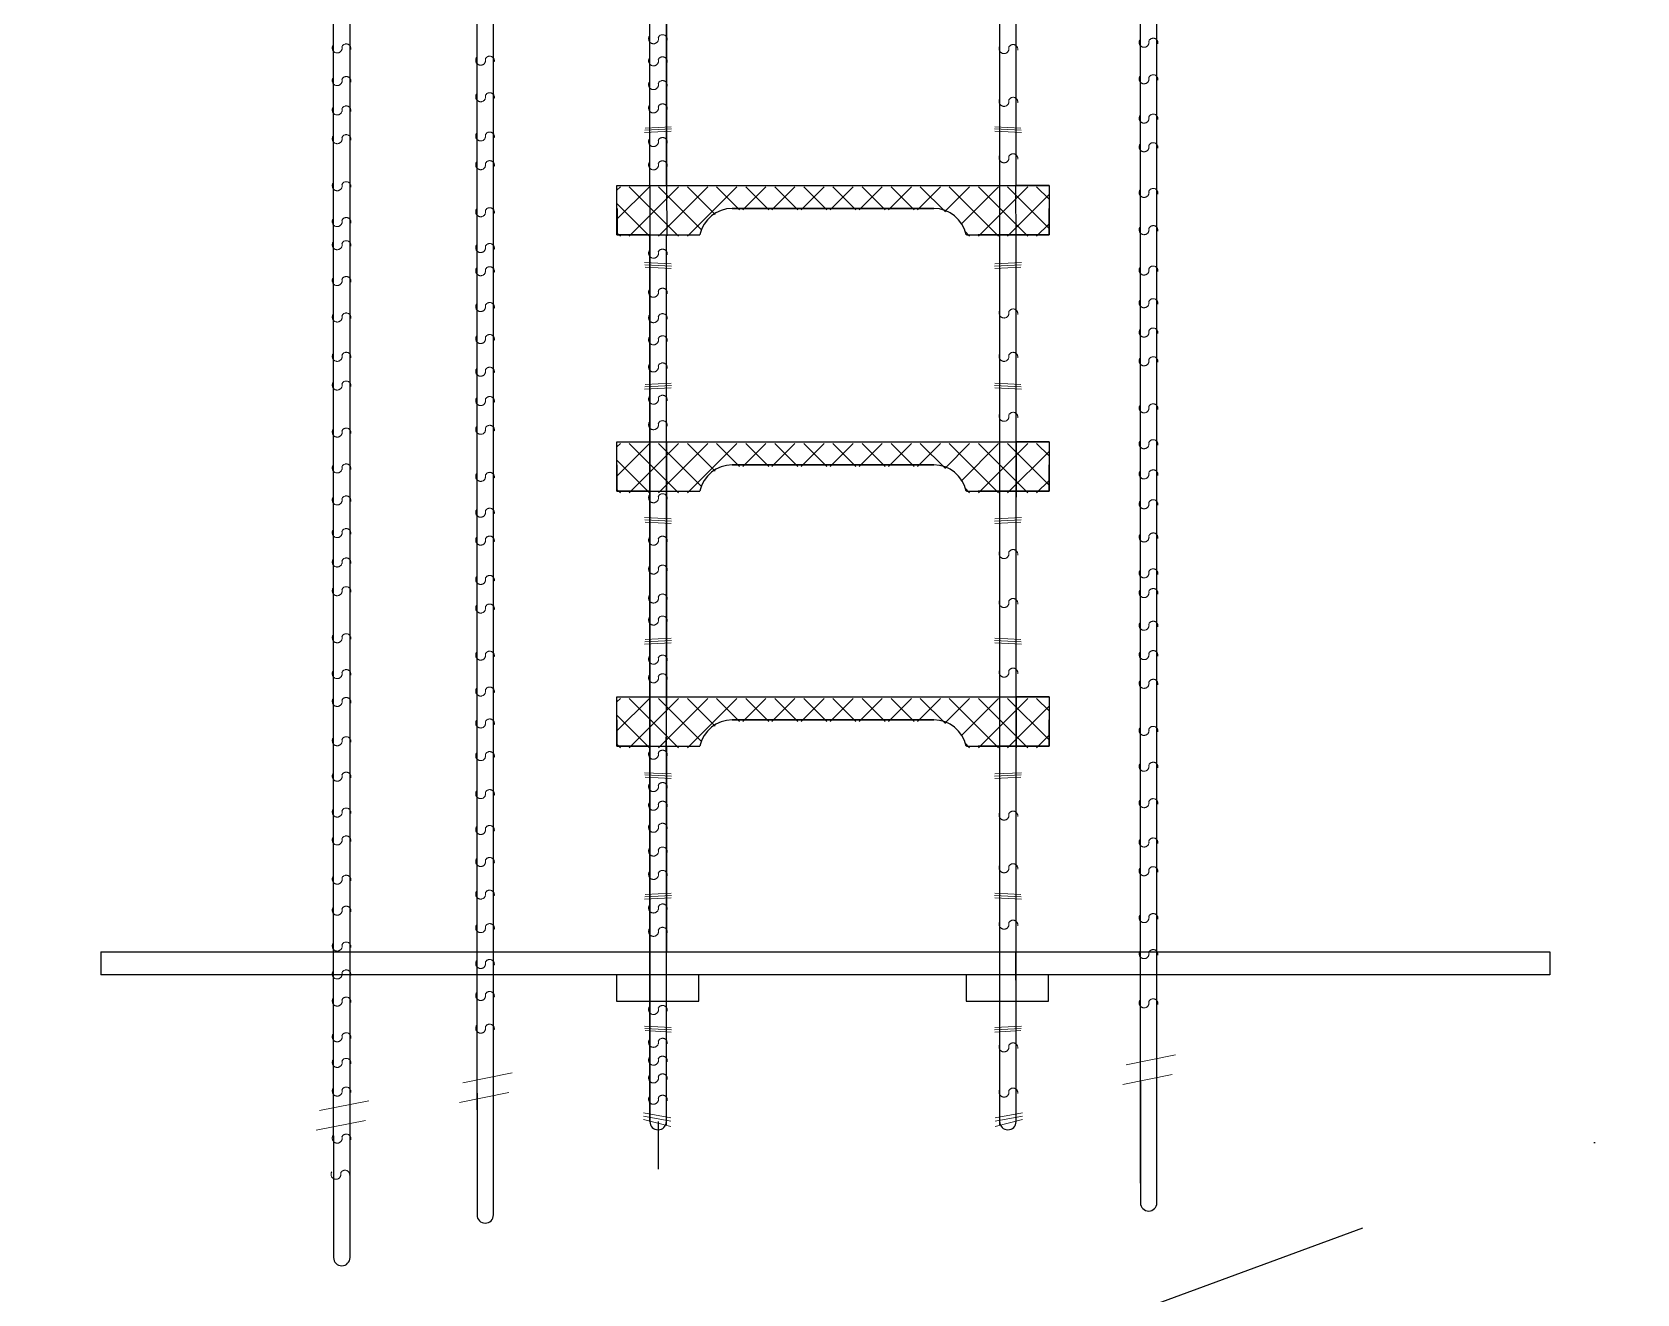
# Model space of a CAD drawing. Header units: millimetres. Extents: x -1838618 to -1600818, y -1770412 to -1553248.
# Drawn here: x -1768654 to -1766704, y -1661061 to -1659527 of the extents above; entities that cross this region are included whole.
import ezdxf

# ---------------------------------------------------------------- set-up
doc = ezdxf.new("R2010")
doc.units = ezdxf.units.MM
doc.header["$LTSCALE"] = 100
doc.linetypes.add('ACAD_ISO04W100', pattern=[30, 24, -3, 0, -3])
doc.linetypes.add('DASHEDX2', pattern=[1.5, 1, -0.5])
doc.layers.add('3', color=3, linetype='DASHEDX2', lineweight=20)
doc.layers.add('4', color=7, linetype='Continuous')

# ---------------------------------------------------------------- blocks, each defined once
blk = doc.blocks.new('A$C03EE5260')
at = {"color": 9}
for p, q in [((-8002.6, -12781.3, 590), (-8002.6, -3016.5, 590)), ((-7982.6, -12773.3, 590), (-7982.6, -3013, 590)), ((-8808.8, -12692.1, 590), (-8808.8, -3038.3, 590)), ((-8788.8, -12694.3, 590), (-8788.8, -3034.8, 590)), ((-8983.1, -12723.6, 590), (-8983.1, -3538.6, 590)), ((-8963.1, -12723.6, 590), (-8963.1, -3535.2, 590)), ((-8598.7, -11568.3, 590), (-8598.7, -11318.3, 590)), ((-8598.7, -11568.3, 590), (-8598.7, -11318.3, 590)), ((-8578.7, -11568.3, 590), (-8578.7, -11318.3, 590)), ((-8578.7, -11318.3, 590), (-8578.7, -11568.3, 590)), ((-8173.7, -11318.3, 590), (-8173.7, -11568.3, 590)), ((-8173.7, -11318.3, 590), (-8173.7, -11568.3, 590)), ((-8153.7, -11568.3, 590), (-8153.7, -11318.3, 590)), ((-8153.7, -11568.3, 590), (-8153.7, -11318.3, 590)), ((-8638.7, -11628.3, 590), (-8638.7, -11568.3, 590)), ((-8638.7, -11568.3, 590), (-8598.7, -11568.3, 590)), ((-8638.7, -11568.3, 590), (-8113.7, -11568.3, 590)), ((-8638.7, -11568.3, 590), (-8113.7, -11568.3, 590)), ((-8598.7, -11568.3, 590), (-8578.7, -11568.3, 590)), ((-8173.7, -11568.3, 590), (-8153.7, -11568.3, 590)), ((-8173.7, -11568.3, 590), (-8153.7, -11568.3, 590)), ((-8113.7, -11568.3, 590), (-8153.7, -11568.3, 590)), ((-8113.7, -11568.3, 590), (-8153.7, -11568.3, 590)), ((-8113.7, -11568.3, 590), (-8113.7, -11628.3, 590)), ((-8638.7, -11596.3, 590), (-8638.7, -11628.3, 590)), ((-8638.7, -11596.3, 590), (-8638.7, -11596.3, 590)), ((-8638.7, -11596.3, 590), (-8638.7, -11628.3, 590)), ((-8638.6, -11596.3, 590), (-8638.6, -11628.3, 590)), ((-8498.7, -11596.3, 590), (-8253.7, -11596.3, 590)), ((-8253.7, -11596.3, 590), (-8498.7, -11596.3, 590)), ((-8253.7, -11596.3, 590), (-8498.7, -11596.3, 590)), ((-8113.7, -11628.3, 590), (-8113.7, -11596.3, 590)), ((-8113.7, -11628.3, 590), (-8113.7, -11596.3, 590)), ((-8113.6, -11628.3, 590), (-8113.6, -11596.3, 590)), ((-8598.7, -11628.3, 590), (-8638.7, -11628.3, 590)), ((-8638.7, -11628.3, 590), (-8538.7, -11628.3, 590)), ((-8638.7, -11628.3, 590), (-8538.7, -11628.3, 590)), ((-8598.7, -11628.3, 590), (-8638.7, -11628.3, 590)), ((-8638.6, -11628.3, 590), (-8538.6, -11628.3, 590)), ((-8598.7, -12706.3, 590), (-8598.7, -11628.3, 590)), ((-8598.7, -11628.3, 590), (-8598.7, -12706.3, 590)), ((-8578.7, -11628.3, 590), (-8537.9, -11628.3, 590)), ((-8578.7, -12706.3, 590), (-8578.7, -11628.3, 590)), ((-8578.7, -12710.8, 590), (-8578.7, -11628.3, 590)), ((-8578.7, -11628.3, 590), (-8537.9, -11628.3, 590)), ((-8538.7, -11628.3, 590), (-8538.7, -11628.3, 590)), ((-8538.7, -11628.3, 590), (-8538.7, -11628.3, 590)), ((-8213.7, -11628.3, 590), (-8214.5, -11628.3, 590)), ((-8213.7, -11628.3, 590), (-8173.7, -11628.3, 590)), ((-8213.7, -11628.3, 590), (-8213.7, -11628.3, 590)), ((-8213.7, -11628.3, 590), (-8213.7, -11628.3, 590)), ((-8213.7, -11628.3, 590), (-8113.7, -11628.3, 590)), ((-8213.7, -11628.3, 590), (-8113.7, -11628.3, 590)), ((-8213.6, -11628.3, 590), (-8113.6, -11628.3, 590)), ((-8113.7, -11628.3, 590), (-8199.7, -11628.3, 590)), ((-8113.7, -11628.3, 590), (-8199.7, -11628.3, 590)), ((-8173.7, -11628.3, 590), (-8173.7, -12706.3, 590)), ((-8173.7, -11628.3, 590), (-8173.7, -12710.8, 590)), ((-8153.7, -12706.3, 590), (-8153.7, -11628.3, 590)), ((-8153.7, -12706.3, 590), (-8153.7, -11628.3, 590)), ((-8638.7, -11940, 590), (-8638.7, -11880, 590)), ((-8638.7, -11880, 590), (-8598.7, -11880, 590)), ((-8638.7, -11880, 590), (-8113.7, -11880, 590)), ((-8598.7, -11880, 590), (-8578.7, -11880, 590)), ((-8173.7, -11880, 590), (-8153.7, -11880, 590)), ((-8113.7, -11880, 590), (-8153.7, -11880, 590)), ((-8113.7, -11880, 590), (-8113.7, -11940, 590)), ((-8638.7, -11908, 590), (-8638.7, -11940, 590)), ((-8638.7, -11908, 590), (-8638.7, -11908, 590)), ((-8253.7, -11908, 590), (-8498.7, -11908, 590)), ((-8253.7, -11908, 590), (-8498.7, -11908, 590)), ((-8498.7, -11908, 590), (-8253.7, -11908, 590)), ((-8113.7, -11940, 590), (-8113.7, -11908, 590)), ((-8638.7, -11940, 590), (-8538.7, -11940, 590)), ((-8598.7, -11940, 590), (-8638.7, -11940, 590)), ((-8598.7, -12190, 590), (-8598.7, -11940, 590)), ((-8598.7, -12190, 590), (-8598.7, -11940, 590)), ((-8578.7, -11940, 590), (-8537.9, -11940, 590)), ((-8578.7, -11940, 590), (-8578.7, -12190, 590)), ((-8578.7, -12190, 590), (-8578.7, -11940, 590)), ((-8538.7, -11940, 590), (-8538.7, -11940, 590)), ((-8213.7, -11940, 590), (-8214.5, -11940, 590)), ((-8213.7, -11940, 590), (-8213.7, -11940, 590)), ((-8213.7, -11940, 590), (-8213.7, -11940, 590)), ((-8213.7, -11940, 590), (-8173.7, -11940, 590)), ((-8213.7, -11940, 590), (-8113.7, -11940, 590)), ((-8113.7, -11940, 590), (-8199.7, -11940, 590)), ((-8173.7, -11940, 590), (-8173.7, -12190, 590)), ((-8173.7, -11940, 590), (-8173.7, -12190, 590)), ((-8153.7, -12190, 590), (-8153.7, -11940, 590)), ((-8153.7, -12190, 590), (-8153.7, -11940, 590)), ((-8638.7, -12250, 590), (-8638.7, -12190, 590)), ((-8638.7, -12190, 590), (-8598.7, -12190, 590)), ((-8638.7, -12190, 590), (-8113.7, -12190, 590)), ((-8598.7, -12190, 590), (-8578.7, -12190, 590)), ((-8173.7, -12190, 590), (-8153.7, -12190, 590)), ((-8113.7, -12190, 590), (-8153.7, -12190, 590)), ((-8113.7, -12190, 590), (-8113.7, -12250, 590)), ((-8638.7, -12218, 590), (-8638.7, -12250, 590)), ((-8638.7, -12218, 590), (-8638.7, -12218, 590)), ((-8498.7, -12218, 590), (-8253.7, -12218, 590)), ((-8253.7, -12218, 590), (-8498.7, -12218, 590)), ((-8253.7, -12218, 590), (-8498.7, -12218, 590)), ((-8113.7, -12250, 590), (-8113.7, -12218, 590)), ((-8638.7, -12250, 590), (-8538.7, -12250, 590)), ((-8598.7, -12250, 590), (-8638.7, -12250, 590)), ((-8598.7, -12500, 590), (-8598.7, -12250, 590)), ((-8598.7, -12500, 590), (-8598.7, -12250, 590)), ((-8578.7, -12250, 590), (-8578.7, -12500, 590)), ((-8578.7, -12250, 590), (-8537.9, -12250, 590)), ((-8578.7, -12500, 590), (-8578.7, -12250, 590)), ((-8538.7, -12250, 590), (-8538.7, -12250, 590)), ((-8213.7, -12250, 590), (-8214.5, -12250, 590)), ((-8213.7, -12250, 590), (-8213.7, -12250, 590)), ((-8213.7, -12250, 590), (-8213.7, -12250, 590)), ((-8213.7, -12250, 590), (-8173.7, -12250, 590)), ((-8213.7, -12250, 590), (-8113.7, -12250, 590)), ((-8113.7, -12250, 590), (-8199.7, -12250, 590)), ((-8173.7, -12250, 590), (-8173.7, -12500, 590)), ((-8173.7, -12250, 590), (-8173.7, -12500, 590)), ((-8153.7, -12500, 590), (-8153.7, -12250, 590)), ((-8153.7, -12500, 590), (-8153.7, -12250, 590)), ((-9266.1, -12500, 590), (-9266.1, -12528, 590)), ((-9266.1, -12500, 590), (-8598.6, -12500, 590)), ((-8814.1, -12500, 590), (-7505.3, -12500, 590)), ((-7505.3, -12500, 590), (-7505.3, -12528, 590)), ((-8538.6, -12528, 590), (-9266.1, -12528, 590)), ((-8639.4, -12528, 590), (-8639.4, -12560, 590)), ((-8539.4, -12560, 590), (-8539.4, -12528, 590)), ((-7505.3, -12528, 590), (-8538.6, -12528, 590)), ((-8214.4, -12528, 590), (-8214.4, -12560, 590)), ((-8114.4, -12560, 590), (-8114.4, -12528, 590)), ((-8639.4, -12560, 590), (-8539.4, -12560, 590)), ((-8214.4, -12560, 590), (-8114.4, -12560, 590)), ((-8808.8, -12671.8, 590), (-8808.8, -12819.8, 590)), ((-8788.8, -12819.8, 590), (-8788.8, -12671.8, 590)), ((-8002.6, -12657.1, 590), (-8002.6, -12805.1, 590)), ((-7982.6, -12805.1, 590), (-7982.6, -12657.1, 590)), ((-8588.7, -12706.3, 590), (-8588.7, -12764, 590)), ((-8983.1, -12723.6, 590), (-8983.1, -12871.6, 590)), ((-8963.1, -12871.6, 590), (-8963.1, -12723.6, 590)), ((-7982.6, -12773.3, 590), (-7982.6, -12773.3, 590))]:
    blk.add_line(p, q, dxfattribs=at)
for centre, radius, start, end in [((-8498.7, -11636.3, 590), 40, 90, 168.463), ((-8253.7, -11636.3, 590), 40, 11.537, 90), ((-8498.7, -11948, 590), 40, 90, 168.463), ((-8253.7, -11948, 590), 40, 11.537, 90), ((-8498.7, -12258, 590), 40, 90, 168.463), ((-8253.7, -12258, 590), 40, 11.537, 90), ((-8588.7, -12706.3, 590), 10, 180, 0), ((-8163.7, -12706.3, 590), 10, 180, 0), ((-7992.6, -12805.1, 590), 10, 180, 0), ((-8798.8, -12819.8, 590), 10, 180, 0), ((-8973.1, -12871.6, 590), 10, 180, 0)]:
    blk.add_arc(centre, radius, start, end, dxfattribs=at)
at = {"layer": '3', "color": 9}
for p, q in [((-8605.1, -11504.1, 590), (-8573, -11502.5, 590)), ((-8604.9, -11501.3, 590), (-8572.5, -11499.7, 590)), ((-8604.3, -11498.8, 590), (-8573, -11497, 590)), ((-8147.5, -11501.3, 590), (-8179.9, -11499.7, 590)), ((-8148.1, -11498.8, 590), (-8179.4, -11497, 590)), ((-8147.2, -11504.1, 590), (-8179.4, -11502.5, 590)), ((-8605.1, -11662.2, 590), (-8573, -11663.7, 590)), ((-8604.9, -11665, 590), (-8572.5, -11666.5, 590)), ((-8604.3, -11667.5, 590), (-8573, -11669.2, 590)), ((-8147.5, -11665, 590), (-8179.9, -11666.5, 590)), ((-8147.2, -11662.2, 590), (-8179.4, -11663.7, 590)), ((-8148.1, -11667.5, 590), (-8179.4, -11669.2, 590)), ((-8605.1, -11815.8, 590), (-8573, -11814.3, 590)), ((-8604.9, -11813, 590), (-8572.5, -11811.5, 590)), ((-8604.3, -11810.5, 590), (-8573, -11808.8, 590)), ((-8147.5, -11813, 590), (-8179.9, -11811.5, 590)), ((-8148.1, -11810.5, 590), (-8179.4, -11808.8, 590)), ((-8147.2, -11815.8, 590), (-8179.4, -11814.3, 590)), ((-8605.1, -11972.2, 590), (-8573, -11973.7, 590)), ((-8147.2, -11972.2, 590), (-8179.4, -11973.7, 590)), ((-8604.9, -11975, 590), (-8572.5, -11976.5, 590)), ((-8604.3, -11977.5, 590), (-8573, -11979.2, 590)), ((-8147.5, -11975, 590), (-8179.9, -11976.5, 590)), ((-8148.1, -11977.5, 590), (-8179.4, -11979.2, 590)), ((-8605.1, -12125.8, 590), (-8573, -12124.3, 590)), ((-8604.9, -12123, 590), (-8572.5, -12121.5, 590)), ((-8604.3, -12120.5, 590), (-8573, -12118.8, 590)), ((-8147.5, -12123, 590), (-8179.9, -12121.5, 590)), ((-8148.1, -12120.5, 590), (-8179.4, -12118.8, 590)), ((-8147.2, -12125.8, 590), (-8179.4, -12124.3, 590)), ((-8605.1, -12282.2, 590), (-8573, -12283.7, 590)), ((-8604.9, -12285, 590), (-8572.5, -12286.5, 590)), ((-8147.5, -12285, 590), (-8179.9, -12286.5, 590)), ((-8147.2, -12282.2, 590), (-8179.4, -12283.7, 590)), ((-8604.3, -12287.5, 590), (-8573, -12289.2, 590)), ((-8148.1, -12287.5, 590), (-8179.4, -12289.2, 590)), ((-8605.1, -12435.8, 590), (-8573, -12434.3, 590)), ((-8604.9, -12433, 590), (-8572.5, -12431.5, 590)), ((-8604.3, -12430.5, 590), (-8573, -12428.8, 590)), ((-8147.5, -12433, 590), (-8179.9, -12431.5, 590)), ((-8148.1, -12430.5, 590), (-8179.4, -12428.8, 590)), ((-8147.2, -12435.8, 590), (-8179.4, -12434.3, 590)), ((-8605.1, -12590.4, 590), (-8573, -12592, 590)), ((-8604.9, -12593.2, 590), (-8572.5, -12594.8, 590)), ((-8604.3, -12595.8, 590), (-8573, -12597.5, 590)), ((-8147.5, -12593.2, 590), (-8179.9, -12594.8, 590)), ((-8147.2, -12590.4, 590), (-8179.4, -12592, 590)), ((-8148.1, -12595.8, 590), (-8179.4, -12597.5, 590)), ((-8019.9, -12637.3, 590), (-7959.9, -12625.3, 590)), ((-8826.1, -12659.1, 590), (-8766.1, -12647.1, 590)), ((-8023.9, -12661.3, 590), (-7963.9, -12649.3, 590)), ((-8830.1, -12683.1, 590), (-8770.1, -12671.1, 590)), ((-9000.4, -12693, 590), (-8940.4, -12681, 590)), ((-8788.8, -12694.3, 590), (-8788.8, -12694.3, 590)), ((-8606.4, -12695.6, 590), (-8573.1, -12701.8, 590)), ((-8146, -12695.6, 590), (-8179.2, -12701.8, 590)), ((-9004.4, -12716.9, 590), (-8944.4, -12705, 590)), ((-8606.4, -12699.7, 590), (-8573.1, -12705.9, 590)), ((-8606.4, -12703.9, 590), (-8573.1, -12712.2, 590)), ((-8146, -12699.7, 590), (-8179.2, -12705.9, 590)), ((-8146, -12703.9, 590), (-8179.2, -12712.2, 590)), ((-8963.1, -12723.6, 590), (-8963.1, -12723.6, 590))]:
    blk.add_line(p, q, dxfattribs=at)
at = {"layer": '3', "color": 9, "linetype": 'Continuous'}
for p, q in [((-8638.7, -11609.5, 590), (-8599.1, -11570, 590)), ((-8638.7, -11574.2, 590), (-8634.5, -11570, 590)), ((-8563.8, -11630, 590), (-8623.8, -11570, 590)), ((-8623.8, -11630, 590), (-8563.8, -11570, 590)), ((-8535.7, -11622.8, 590), (-8588.4, -11570, 590)), ((-8588.4, -11630, 590), (-8528.4, -11570, 590)), ((-8519.3, -11603.7, 590), (-8553.1, -11570, 590)), ((-8553.1, -11630, 590), (-8493.1, -11570, 590)), ((-8489.7, -11598, 590), (-8517.7, -11570, 590)), ((-8485.7, -11598, 590), (-8457.7, -11570, 590)), ((-8454.3, -11598, 590), (-8482.3, -11570, 590)), ((-8450.4, -11598, 590), (-8422.4, -11570, 590)), ((-8419, -11598, 590), (-8447, -11570, 590)), ((-8415, -11598, 590), (-8387, -11570, 590)), ((-8383.6, -11598, 590), (-8411.6, -11570, 590)), ((-8379.6, -11598, 590), (-8351.6, -11570, 590)), ((-8348.3, -11598, 590), (-8376.3, -11570, 590)), ((-8344.3, -11598, 590), (-8316.3, -11570, 590)), ((-8312.9, -11598, 590), (-8340.9, -11570, 590)), ((-8308.9, -11598, 590), (-8280.9, -11570, 590)), ((-8277.6, -11598, 590), (-8305.6, -11570, 590)), ((-8273.6, -11598, 590), (-8245.6, -11570, 590)), ((-8239.7, -11600.5, 590), (-8270.2, -11570, 590)), ((-8240.5, -11600.2, 590), (-8210.2, -11570, 590)), ((-8174.9, -11630, 590), (-8234.9, -11570, 590)), ((-8220.5, -11615.6, 590), (-8174.9, -11570, 590)), ((-8139.5, -11630, 590), (-8199.5, -11570, 590)), ((-8199.5, -11630, 590), (-8139.5, -11570, 590)), ((-8164.2, -11630, 590), (-8113.7, -11579.5, 590)), ((-8113.7, -11620.5, 590), (-8164.1, -11570, 590)), ((-8113.7, -11585.1, 590), (-8128.8, -11570, 590)), ((-8599.1, -11630, 590), (-8638.7, -11590.4, 590)), ((-8128.8, -11630, 590), (-8113.7, -11614.9, 590)), ((-8634.5, -11630, 590), (-8638.7, -11625.8, 590)), ((-8210.2, -11630, 590), (-8216.2, -11624, 590)), ((-8638.7, -11921.6, 590), (-8599.1, -11882.1, 590)), ((-8638.7, -11886.3, 590), (-8634.5, -11882.1, 590)), ((-8563.8, -11942.1, 590), (-8623.8, -11882.1, 590)), ((-8623.8, -11942.1, 590), (-8563.8, -11882.1, 590)), ((-8535.7, -11934.8, 590), (-8588.4, -11882.1, 590)), ((-8588.4, -11942.1, 590), (-8528.4, -11882.1, 590)), ((-8519.3, -11915.8, 590), (-8553.1, -11882.1, 590)), ((-8553.1, -11942.1, 590), (-8493.1, -11882.1, 590)), ((-8489.7, -11910.1, 590), (-8517.7, -11882.1, 590)), ((-8485.7, -11910.1, 590), (-8457.7, -11882.1, 590)), ((-8454.3, -11910.1, 590), (-8482.3, -11882.1, 590)), ((-8450.4, -11910.1, 590), (-8422.4, -11882.1, 590)), ((-8419, -11910.1, 590), (-8447, -11882.1, 590)), ((-8415, -11910.1, 590), (-8387, -11882.1, 590)), ((-8383.6, -11910.1, 590), (-8411.6, -11882.1, 590)), ((-8379.6, -11910.1, 590), (-8351.6, -11882.1, 590)), ((-8348.3, -11910.1, 590), (-8376.3, -11882.1, 590)), ((-8344.3, -11910.1, 590), (-8316.3, -11882.1, 590)), ((-8312.9, -11910.1, 590), (-8340.9, -11882.1, 590)), ((-8308.9, -11910.1, 590), (-8280.9, -11882.1, 590)), ((-8277.6, -11910.1, 590), (-8305.6, -11882.1, 590)), ((-8273.6, -11910.1, 590), (-8245.6, -11882.1, 590)), ((-8239.7, -11912.6, 590), (-8270.2, -11882.1, 590)), ((-8240.5, -11912.3, 590), (-8210.2, -11882.1, 590)), ((-8174.9, -11942.1, 590), (-8234.9, -11882.1, 590)), ((-8220.5, -11927.7, 590), (-8174.9, -11882.1, 590)), ((-8139.5, -11942.1, 590), (-8199.5, -11882.1, 590)), ((-8199.5, -11942.1, 590), (-8139.5, -11882.1, 590)), ((-8164.2, -11942.1, 590), (-8113.7, -11891.6, 590)), ((-8113.7, -11932.6, 590), (-8164.1, -11882.1, 590)), ((-8113.7, -11897.2, 590), (-8128.8, -11882.1, 590)), ((-8599.1, -11942.1, 590), (-8638.7, -11902.5, 590)), ((-8128.8, -11942.1, 590), (-8113.7, -11927, 590)), ((-8634.5, -11942.1, 590), (-8638.7, -11937.9, 590)), ((-8210.2, -11942.1, 590), (-8216.2, -11936.1, 590)), ((-8638.7, -12231.5, 590), (-8599.1, -12191.9, 590)), ((-8638.7, -12196.1, 590), (-8634.5, -12191.9, 590)), ((-8563.8, -12251.9, 590), (-8623.8, -12191.9, 590)), ((-8623.8, -12251.9, 590), (-8563.8, -12191.9, 590)), ((-8535.7, -12244.7, 590), (-8588.4, -12191.9, 590)), ((-8588.4, -12251.9, 590), (-8528.4, -12191.9, 590)), ((-8519.3, -12225.7, 590), (-8553.1, -12191.9, 590)), ((-8553.1, -12251.9, 590), (-8493.1, -12191.9, 590)), ((-8489.7, -12219.9, 590), (-8517.7, -12191.9, 590)), ((-8485.7, -12219.9, 590), (-8457.7, -12191.9, 590)), ((-8454.3, -12219.9, 590), (-8482.3, -12191.9, 590)), ((-8450.4, -12219.9, 590), (-8422.4, -12191.9, 590)), ((-8419, -12219.9, 590), (-8447, -12191.9, 590)), ((-8415, -12219.9, 590), (-8387, -12191.9, 590)), ((-8383.6, -12219.9, 590), (-8411.6, -12191.9, 590)), ((-8379.6, -12219.9, 590), (-8351.6, -12191.9, 590)), ((-8348.3, -12219.9, 590), (-8376.3, -12191.9, 590)), ((-8344.3, -12219.9, 590), (-8316.3, -12191.9, 590)), ((-8312.9, -12219.9, 590), (-8340.9, -12191.9, 590)), ((-8308.9, -12219.9, 590), (-8280.9, -12191.9, 590)), ((-8277.6, -12219.9, 590), (-8305.6, -12191.9, 590)), ((-8273.6, -12219.9, 590), (-8245.6, -12191.9, 590)), ((-8239.7, -12222.4, 590), (-8270.2, -12191.9, 590)), ((-8240.5, -12222.2, 590), (-8210.2, -12191.9, 590)), ((-8174.9, -12251.9, 590), (-8234.9, -12191.9, 590)), ((-8220.5, -12237.6, 590), (-8174.9, -12191.9, 590)), ((-8139.5, -12251.9, 590), (-8199.5, -12191.9, 590)), ((-8199.5, -12251.9, 590), (-8139.5, -12191.9, 590)), ((-8164.2, -12251.9, 590), (-8113.7, -12201.4, 590)), ((-8113.7, -12242.4, 590), (-8164.1, -12191.9, 590)), ((-8113.7, -12207, 590), (-8128.8, -12191.9, 590)), ((-8599.1, -12251.9, 590), (-8638.7, -12212.4, 590)), ((-8210.2, -12251.9, 590), (-8216.2, -12245.9, 590)), ((-8128.8, -12251.9, 590), (-8113.7, -12236.8, 590)), ((-8634.5, -12251.9, 590), (-8638.7, -12247.7, 590))]:
    blk.add_line(p, q, dxfattribs=at)
at = {"layer": '3', "color": 9}
for centre, radius, start, end in [((-8594.3, -11390.1, 590), 6, 147.3703, 15.1489), ((-8583.3, -11390.8, 590), 5.71, 349.2857, 156.5302), ((-8978.7, -11401.3, 590), 6, 147.3703, 15.1489), ((-8967.7, -11402, 590), 5.71, 349.2857, 156.5302), ((-8168.4, -11402.1, 590), 6, 147.3703, 15.1489), ((-8157.4, -11402.8, 590), 5.71, 349.2857, 156.5302), ((-7998.2, -11394.4, 590), 6, 147.3703, 15.1489), ((-7987.1, -11395.1, 590), 5.71, 349.2857, 156.5302), ((-8804.4, -11416.2, 590), 6, 147.3703, 15.1489), ((-8793.4, -11416.9, 590), 5.71, 349.2857, 156.5302), ((-8594.3, -11417, 590), 6, 147.3703, 15.1489), ((-8583.3, -11417.7, 590), 5.71, 349.2857, 156.5302), ((-8978.7, -11441, 590), 6, 147.3703, 15.1489), ((-8967.7, -11441.7, 590), 5.71, 349.2857, 156.5302), ((-8594.3, -11445.9, 590), 6, 147.3703, 15.1489), ((-8583.3, -11446.6, 590), 5.71, 349.2857, 156.5302), ((-7998.2, -11438.8, 590), 6, 147.3703, 15.1489), ((-7987.1, -11439.5, 590), 5.71, 349.2857, 156.5302), ((-8804.4, -11460.6, 590), 6, 147.3703, 15.1489), ((-8793.4, -11461.3, 590), 5.71, 349.2857, 156.5302), ((-8168.4, -11466.2, 590), 6, 147.3703, 15.1489), ((-8157.4, -11466.9, 590), 5.71, 349.2857, 156.5302), ((-8978.7, -11476.7, 590), 6, 147.3703, 15.1489), ((-8967.7, -11477.4, 590), 5.71, 349.2857, 156.5302), ((-8594.3, -11474.2, 590), 6, 147.3703, 15.1489), ((-8583.3, -11474.9, 590), 5.71, 349.2857, 156.5302), ((-7998.2, -11486.6, 590), 6, 147.3703, 15.1489), ((-7987.1, -11487.3, 590), 5.71, 349.2857, 156.5302), ((-8804.4, -11508.3, 590), 6, 147.3703, 15.1489), ((-8793.4, -11509.1, 590), 5.71, 349.2857, 156.5302), ((-8978.7, -11511.6, 590), 6, 147.3703, 15.1489), ((-8967.7, -11512.3, 590), 5.71, 349.2857, 156.5302), ((-8594.3, -11515.1, 590), 6, 147.3703, 15.1489), ((-8583.3, -11515.8, 590), 5.71, 349.2857, 156.5302), ((-7998.2, -11521.4, 590), 6, 147.3703, 15.1489), ((-7987.1, -11522.1, 590), 5.71, 349.2857, 156.5302), ((-8804.4, -11543.2, 590), 6, 147.3703, 15.1489), ((-8793.4, -11543.9, 590), 5.71, 349.2857, 156.5302), ((-8594.3, -11543.4, 590), 6, 147.3703, 15.1489), ((-8583.3, -11544.1, 590), 5.71, 349.2857, 156.5302), ((-8168.4, -11534.8, 590), 6, 147.3703, 15.1489), ((-8157.4, -11535.5, 590), 5.71, 349.2857, 156.5302), ((-8967.7, -11569.5, 590), 5.71, 349.2857, 156.5302), ((-8978.7, -11568.8, 590), 6, 147.3703, 15.1489), ((-7998.2, -11576.9, 590), 6, 147.3703, 15.1489), ((-7987.1, -11577.7, 590), 5.71, 349.2857, 156.5302), ((-8804.4, -11600.4, 590), 6, 147.3703, 15.1489), ((-8793.4, -11601.1, 590), 5.71, 349.2857, 156.5302), ((-8978.7, -11612.4, 590), 6, 147.3703, 15.1489), ((-8967.7, -11613.1, 590), 5.71, 349.2857, 156.5302), ((-7998.2, -11622.2, 590), 6, 147.3703, 15.1489), ((-7987.1, -11622.9, 590), 5.71, 349.2857, 156.5302), ((-8978.7, -11640.5, 590), 6, 147.3703, 15.1489), ((-8967.7, -11641.2, 590), 5.71, 349.2857, 156.5302), ((-8804.4, -11644, 590), 6, 147.3703, 15.1489), ((-8793.4, -11644.7, 590), 5.71, 349.2857, 156.5302), ((-8594.3, -11650.8, 590), 6, 147.3703, 15.1489), ((-8583.3, -11651.5, 590), 5.71, 349.2857, 156.5302), ((-8978.7, -11684.1, 590), 6, 147.3703, 15.1489), ((-8967.7, -11684.8, 590), 5.71, 349.2857, 156.5302), ((-8804.4, -11672.1, 590), 6, 147.3703, 15.1489), ((-8793.4, -11672.8, 590), 5.71, 349.2857, 156.5302), ((-7998.2, -11671.3, 590), 6, 147.3703, 15.1489), ((-7987.1, -11672, 590), 5.71, 349.2857, 156.5302), ((-8594.3, -11698.3, 590), 6, 147.3703, 15.1489), ((-8583.3, -11699, 590), 5.71, 349.2857, 156.5302), ((-8804.4, -11715.7, 590), 6, 147.3703, 15.1489), ((-8793.4, -11716.4, 590), 5.71, 349.2857, 156.5302), ((-8168.4, -11723.5, 590), 6, 147.3703, 15.1489), ((-8157.4, -11724.2, 590), 5.71, 349.2857, 156.5302), ((-7998.2, -11711, 590), 6, 147.3703, 15.1489), ((-7987.1, -11711.7, 590), 5.71, 349.2857, 156.5302), ((-8978.7, -11728.4, 590), 6, 147.3703, 15.1489), ((-8967.7, -11729.1, 590), 5.71, 349.2857, 156.5302), ((-8594.3, -11729.2, 590), 6, 147.3703, 15.1489), ((-8583.3, -11729.9, 590), 5.71, 349.2857, 156.5302), ((-8804.4, -11754.6, 590), 6, 147.3703, 15.1489), ((-8793.4, -11755.3, 590), 5.71, 349.2857, 156.5302), ((-8594.3, -11756.1, 590), 6, 147.3703, 15.1489), ((-8583.3, -11756.8, 590), 5.71, 349.2857, 156.5302), ((-7998.2, -11746.7, 590), 6, 147.3703, 15.1489), ((-7987.1, -11747.4, 590), 5.71, 349.2857, 156.5302), ((-8978.7, -11776.2, 590), 6, 147.3703, 15.1489), ((-8967.7, -11776.9, 590), 5.71, 349.2857, 156.5302), ((-8168.4, -11776.2, 590), 6, 147.3703, 15.1489), ((-8157.4, -11776.9, 590), 5.71, 349.2857, 156.5302), ((-7998.2, -11781.6, 590), 6, 147.3703, 15.1489), ((-7987.1, -11782.3, 590), 5.71, 349.2857, 156.5302), ((-8804.4, -11794.3, 590), 6, 147.3703, 15.1489), ((-8793.4, -11795, 590), 5.71, 349.2857, 156.5302), ((-8594.3, -11789.1, 590), 6, 147.3703, 15.1489), ((-8583.3, -11789.8, 590), 5.71, 349.2857, 156.5302), ((-8978.7, -11811.1, 590), 6, 147.3703, 15.1489), ((-8967.7, -11811.8, 590), 5.71, 349.2857, 156.5302), ((-8804.4, -11830, 590), 6, 147.3703, 15.1489), ((-8793.4, -11830.7, 590), 5.71, 349.2857, 156.5302), ((-8594.3, -11828.3, 590), 6, 147.3703, 15.1489), ((-8583.3, -11829.1, 590), 5.71, 349.2857, 156.5302), ((-7998.2, -11838.8, 590), 6, 147.3703, 15.1489), ((-7987.1, -11839.5, 590), 5.71, 349.2857, 156.5302), ((-8594.3, -11859.3, 590), 6, 147.3703, 15.1489), ((-8583.3, -11860, 590), 5.71, 349.2857, 156.5302), ((-8168.4, -11849.1, 590), 6, 147.3703, 15.1489), ((-8157.4, -11849.8, 590), 5.71, 349.2857, 156.5302), ((-8978.7, -11868.3, 590), 6, 147.3703, 15.1489), ((-8967.7, -11869, 590), 5.71, 349.2857, 156.5302), ((-8804.4, -11864.9, 590), 6, 147.3703, 15.1489), ((-8793.4, -11865.6, 590), 5.71, 349.2857, 156.5302), ((-7998.2, -11882.4, 590), 6, 147.3703, 15.1489), ((-7987.1, -11883.1, 590), 5.71, 349.2857, 156.5302), ((-8978.7, -11911.9, 590), 6, 147.3703, 15.1489), ((-8967.7, -11912.6, 590), 5.71, 349.2857, 156.5302), ((-7987.1, -11919.8, 590), 5.71, 349.2857, 156.5302), ((-8804.4, -11922.1, 590), 6, 147.3703, 15.1489), ((-8793.4, -11922.8, 590), 5.71, 349.2857, 156.5302), ((-7998.2, -11919.1, 590), 6, 147.3703, 15.1489), ((-8978.7, -11950.8, 590), 6, 147.3703, 15.1489), ((-8967.7, -11951.5, 590), 5.71, 349.2857, 156.5302), ((-8594.3, -11948.1, 590), 6, 147.3703, 15.1489), ((-8583.3, -11948.8, 590), 5.71, 349.2857, 156.5302), ((-7998.2, -11955.4, 590), 6, 147.3703, 15.1489), ((-7987.1, -11956.1, 590), 5.71, 349.2857, 156.5302), ((-8804.4, -11965.7, 590), 6, 147.3703, 15.1489), ((-8793.4, -11966.4, 590), 5.71, 349.2857, 156.5302), ((-8978.7, -11990.5, 590), 6, 147.3703, 15.1489), ((-8967.7, -11991.2, 590), 5.71, 349.2857, 156.5302), ((-7998.2, -11995.8, 590), 6, 147.3703, 15.1489), ((-7987.1, -11996.5, 590), 5.71, 349.2857, 156.5302), ((-8804.4, -11999.6, 590), 6, 147.3703, 15.1489), ((-8793.4, -12000.3, 590), 5.71, 349.2857, 156.5302), ((-8594.3, -11999.7, 590), 6, 147.3703, 15.1489), ((-8583.3, -12000.4, 590), 5.71, 349.2857, 156.5302), ((-8168.4, -12016, 590), 6, 147.3703, 15.1489), ((-8157.4, -12016.7, 590), 5.71, 349.2857, 156.5302), ((-8978.7, -12026.2, 590), 6, 147.3703, 15.1489), ((-8967.7, -12026.9, 590), 5.71, 349.2857, 156.5302), ((-8594.3, -12034.8, 590), 6, 147.3703, 15.1489), ((-8583.3, -12035.6, 590), 5.71, 349.2857, 156.5302), ((-8804.4, -12047.4, 590), 6, 147.3703, 15.1489), ((-8793.4, -12048.1, 590), 5.71, 349.2857, 156.5302), ((-7998.2, -12039.4, 590), 6, 147.3703, 15.1489), ((-7987.1, -12040.1, 590), 5.71, 349.2857, 156.5302), ((-8978.7, -12061.1, 590), 6, 147.3703, 15.1489), ((-8967.7, -12061.8, 590), 5.71, 349.2857, 156.5302), ((-8594.3, -12070, 590), 6, 147.3703, 15.1489), ((-8583.3, -12070.7, 590), 5.71, 349.2857, 156.5302), ((-8157.4, -12076.2, 590), 5.71, 349.2857, 156.5302), ((-7998.2, -12063.4, 590), 6, 147.3703, 15.1489), ((-7987.1, -12064.1, 590), 5.71, 349.2857, 156.5302), ((-8804.4, -12082.2, 590), 6, 147.3703, 15.1489), ((-8793.4, -12082.9, 590), 5.71, 349.2857, 156.5302), ((-8168.4, -12075.5, 590), 6, 147.3703, 15.1489), ((-8594.3, -12096.8, 590), 6, 147.3703, 15.1489), ((-8583.3, -12097.5, 590), 5.71, 349.2857, 156.5302), ((-7998.2, -12103.1, 590), 6, 147.3703, 15.1489), ((-7987.1, -12103.8, 590), 5.71, 349.2857, 156.5302), ((-8978.7, -12118.3, 590), 6, 147.3703, 15.1489), ((-8967.7, -12119, 590), 5.71, 349.2857, 156.5302), ((-8804.4, -12139.4, 590), 6, 147.3703, 15.1489), ((-8793.4, -12140.2, 590), 5.71, 349.2857, 156.5302), ((-8594.3, -12144.3, 590), 6, 147.3703, 15.1489), ((-8583.3, -12145, 590), 5.71, 349.2857, 156.5302), ((-7998.2, -12138.8, 590), 6, 147.3703, 15.1489), ((-7987.1, -12139.5, 590), 5.71, 349.2857, 156.5302), ((-8978.7, -12161.9, 590), 6, 147.3703, 15.1489), ((-8967.7, -12162.6, 590), 5.71, 349.2857, 156.5302), ((-8594.3, -12167, 590), 6, 147.3703, 15.1489), ((-8583.3, -12167.7, 590), 5.71, 349.2857, 156.5302), ((-8168.4, -12160.1, 590), 6, 147.3703, 15.1489), ((-8157.4, -12160.8, 590), 5.71, 349.2857, 156.5302), ((-7987.1, -12174.4, 590), 5.71, 349.2857, 156.5302), ((-8804.4, -12183.1, 590), 6, 147.3703, 15.1489), ((-8793.4, -12183.8, 590), 5.71, 349.2857, 156.5302), ((-7998.2, -12173.7, 590), 6, 147.3703, 15.1489), ((-8978.7, -12195.7, 590), 6, 147.3703, 15.1489), ((-8967.7, -12196.5, 590), 5.71, 349.2857, 156.5302), ((-8804.4, -12221.9, 590), 6, 147.3703, 15.1489), ((-8793.4, -12222.6, 590), 5.71, 349.2857, 156.5302), ((-7987.1, -12231.6, 590), 5.71, 349.2857, 156.5302), ((-8978.7, -12243.5, 590), 6, 147.3703, 15.1489), ((-8967.7, -12244.2, 590), 5.71, 349.2857, 156.5302), ((-7998.2, -12230.9, 590), 6, 147.3703, 15.1489), ((-8804.4, -12261.6, 590), 6, 147.3703, 15.1489), ((-8793.4, -12262.3, 590), 5.71, 349.2857, 156.5302), ((-8594.3, -12259.9, 590), 6, 147.3703, 15.1489), ((-8583.3, -12260.6, 590), 5.71, 349.2857, 156.5302), ((-8978.7, -12286.6, 590), 6, 147.3703, 15.1489), ((-8967.7, -12287.3, 590), 5.71, 349.2857, 156.5302), ((-7998.2, -12274.5, 590), 6, 147.3703, 15.1489), ((-7987.1, -12275.2, 590), 5.71, 349.2857, 156.5302), ((-8804.4, -12307.8, 590), 6, 147.3703, 15.1489), ((-8793.4, -12308.5, 590), 5.71, 349.2857, 156.5302), ((-8594.3, -12299.2, 590), 6, 147.3703, 15.1489), ((-8583.3, -12299.9, 590), 5.71, 349.2857, 156.5302), ((-8594.3, -12321.9, 590), 6, 147.3703, 15.1489), ((-8583.3, -12322.6, 590), 5.71, 349.2857, 156.5302), ((-7998.2, -12318.8, 590), 6, 147.3703, 15.1489), ((-7987.1, -12319.5, 590), 5.71, 349.2857, 156.5302), ((-8978.7, -12330.2, 590), 6, 147.3703, 15.1489), ((-8967.7, -12330.9, 590), 5.71, 349.2857, 156.5302), ((-8583.3, -12349.4, 590), 5.71, 349.2857, 156.5302), ((-8168.4, -12333.9, 590), 6, 147.3703, 15.1489), ((-8157.4, -12334.6, 590), 5.71, 349.2857, 156.5302), ((-8978.7, -12364.1, 590), 6, 147.3703, 15.1489), ((-8967.7, -12364.8, 590), 5.71, 349.2857, 156.5302), ((-8804.4, -12351.4, 590), 6, 147.3703, 15.1489), ((-8793.4, -12352.1, 590), 5.71, 349.2857, 156.5302), ((-8594.3, -12348.7, 590), 6, 147.3703, 15.1489), ((-7998.2, -12366.6, 590), 6, 147.3703, 15.1489), ((-7987.1, -12367.3, 590), 5.71, 349.2857, 156.5302), ((-8594.3, -12377.6, 590), 6, 147.3703, 15.1489), ((-8583.3, -12378.3, 590), 5.71, 349.2857, 156.5302), ((-8804.4, -12390.3, 590), 6, 147.3703, 15.1489), ((-8793.4, -12391, 590), 5.71, 349.2857, 156.5302), ((-8594.3, -12406, 590), 6, 147.3703, 15.1489), ((-8583.3, -12406.7, 590), 5.71, 349.2857, 156.5302), ((-8168.4, -12397.9, 590), 6, 147.3703, 15.1489), ((-8157.4, -12398.6, 590), 5.71, 349.2857, 156.5302), ((-7998.2, -12401.5, 590), 6, 147.3703, 15.1489), ((-7987.1, -12402.2, 590), 5.71, 349.2857, 156.5302), ((-8978.7, -12411.8, 590), 6, 147.3703, 15.1489), ((-8967.7, -12412.6, 590), 5.71, 349.2857, 156.5302), ((-8804.4, -12429.9, 590), 6, 147.3703, 15.1489), ((-8793.4, -12430.7, 590), 5.71, 349.2857, 156.5302), ((-8583.3, -12447.5, 590), 5.71, 349.2857, 156.5302), ((-8978.7, -12449.5, 590), 6, 147.3703, 15.1489), ((-8967.7, -12450.2, 590), 5.71, 349.2857, 156.5302), ((-8594.3, -12446.8, 590), 6, 147.3703, 15.1489), ((-8157.4, -12467.2, 590), 5.71, 349.2857, 156.5302), ((-7998.2, -12458.5, 590), 6, 147.3703, 15.1489), ((-7987.1, -12459.2, 590), 5.71, 349.2857, 156.5302), ((-8804.4, -12470.7, 590), 6, 147.3703, 15.1489), ((-8793.4, -12471.4, 590), 5.71, 349.2857, 156.5302), ((-8594.3, -12475.2, 590), 6, 147.3703, 15.1489), ((-8583.3, -12475.9, 590), 5.71, 349.2857, 156.5302), ((-8168.4, -12466.5, 590), 6, 147.3703, 15.1489), ((-8978.7, -12493.1, 590), 6, 147.3703, 15.1489), ((-8967.7, -12493.8, 590), 5.71, 349.2857, 156.5302), ((-7998.2, -12502.3, 590), 6, 147.3703, 15.1489), ((-7987.1, -12503, 590), 5.71, 349.2857, 156.5302), ((-8804.4, -12514.3, 590), 6, 147.3703, 15.1489), ((-8793.4, -12515, 590), 5.71, 349.2857, 156.5302), ((-8978.7, -12527, 590), 6, 147.3703, 15.1489), ((-8967.7, -12527.7, 590), 5.71, 349.2857, 156.5302), ((-8978.7, -12560, 590), 6, 147.3703, 15.1489), ((-8967.7, -12560.7, 590), 5.71, 349.2857, 156.5302), ((-8804.4, -12553.2, 590), 6, 147.3703, 15.1489), ((-8793.4, -12553.9, 590), 5.71, 349.2857, 156.5302), ((-7998.2, -12562.1, 590), 6, 147.3703, 15.1489), ((-7987.1, -12562.8, 590), 5.71, 349.2857, 156.5302), ((-8594.3, -12570.2, 590), 6, 147.3703, 15.1489), ((-8583.3, -12570.9, 590), 5.71, 349.2857, 156.5302), ((-8804.4, -12592.9, 590), 6, 147.3703, 15.1489), ((-8793.4, -12593.6, 590), 5.71, 349.2857, 156.5302), ((-8978.7, -12603.4, 590), 6, 147.3703, 15.1489), ((-8967.7, -12604.1, 590), 5.71, 349.2857, 156.5302), ((-8594.3, -12610.1, 590), 6, 147.3703, 15.1489), ((-8583.3, -12610.8, 590), 5.71, 349.2857, 156.5302), ((-8168.4, -12615.7, 590), 6, 147.3703, 15.1489), ((-8157.4, -12616.4, 590), 5.71, 349.2857, 156.5302), ((-8978.7, -12634.5, 590), 6, 147.3703, 15.1489), ((-8967.7, -12635.2, 590), 5.71, 349.2857, 156.5302), ((-8594.3, -12631.8, 590), 6, 147.3703, 15.1489), ((-8583.3, -12632.5, 590), 5.71, 349.2857, 156.5302), ((-8594.3, -12653.4, 590), 6, 147.3703, 15.1489), ((-8583.3, -12654.1, 590), 5.71, 349.2857, 156.5302), ((-8978.7, -12669.4, 590), 6, 147.3703, 15.1489), ((-8967.7, -12670.1, 590), 5.71, 349.2857, 156.5302), ((-8594.3, -12679.3, 590), 6, 147.3703, 15.1489), ((-8583.3, -12680, 590), 5.71, 349.2857, 156.5302), ((-8168.4, -12670.6, 590), 6, 147.3703, 15.1489), ((-8157.4, -12671.3, 590), 5.71, 349.2857, 156.5302), ((-8978.7, -12726.6, 590), 6, 147.3703, 15.1489), ((-8967.7, -12727.3, 590), 5.71, 349.2857, 156.5302), ((-8980.2, -12770.5, 590), 6, 147.3703, 15.1489), ((-8969.2, -12771.2, 590), 5.71, 349.2857, 156.5302)]:
    blk.add_arc(centre, radius, start, end, dxfattribs=at)
at = {"layer": '4', "color": 9, "ltscale": 5}
for p, q in [((-8598.7, -11568.3, 590), (-8598.7, -11633.4, 590)), ((-8598.7, -11568.3, 590), (-8598.7, -11633.4, 590)), ((-8578.6, -11568.3, 590), (-8578.3, -11629.5, 590)), ((-8578.6, -11568.3, 590), (-8578.3, -11629.5, 590)), ((-8173.7, -11568.3, 590), (-8173.7, -11630.5, 590)), ((-8173.7, -11568.3, 590), (-8173.7, -11630.5, 590)), ((-8154.4, -11568.3, 590), (-8154.1, -11637.3, 590)), ((-8598.7, -11880, 590), (-8598.7, -11940.5, 590)), ((-8578.7, -11880, 590), (-8578.7, -11945.4, 590)), ((-8173.7, -11880, 590), (-8173.7, -11938.5, 590)), ((-8153.7, -11880, 590), (-8153.7, -11947.3, 590)), ((-8598.7, -12190, 590), (-8598.7, -12248.3, 590)), ((-8578.7, -12190, 590), (-8579.5, -12255.2, 590)), ((-8173.7, -12190, 590), (-8173.7, -12250.3, 590)), ((-8153.7, -12190, 590), (-8153.7, -12252.2, 590)), ((-8154.4, -12500, 590), (-8154.1, -12569.1, 590))]:
    blk.add_line(p, q, dxfattribs=at)

msp = doc.modelspace()

# ---------------------------------------------------------------- linework, layer by layer
at = {"color": 9, "linetype": 'ACAD_ISO04W100'}
msp.add_line((-1772104.3, -1662846), (-1743304.3, -1652245.3), dxfattribs=at)

# ---------------------------------------------------------------- block references
msp.add_blockref('A$C03EE5260', (-1759304.3, -1648145.3))

doc.saveas('drawing.dxf')
